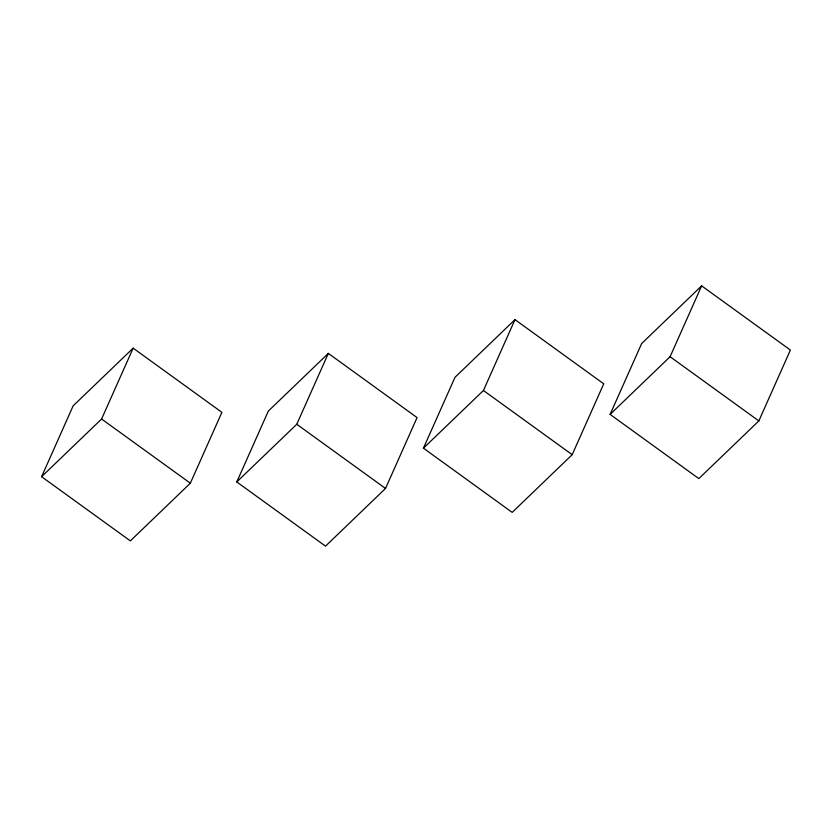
<?xml version="1.0" encoding="UTF-8"?>
<svg xmlns="http://www.w3.org/2000/svg" width="832" height="832" viewBox="0 0 832 832"><rect width="100%" height="100%" fill="white"/><g stroke="black" fill="none" stroke-linecap="round" stroke-linejoin="round"><path stroke-width="1.25" d="M41.6 476.705L73.154 405.839L133.151 348.15L221.894 412.339L190.341 483.205L130.354 540.894L41.6 476.705L101.598 419.016L133.151 348.15M236.777 481.946L268.33 411.081L328.328 353.392L417.071 417.591L385.518 488.457L325.53 546.146L236.777 481.946L296.774 424.258L328.328 353.392M423.436 448.178L454.99 377.312L514.987 319.623L603.741 383.822L572.187 454.688L512.19 512.377L423.436 448.178L483.434 390.489L514.987 319.623M610.106 414.409L641.659 343.543L701.646 285.854L790.4 350.054L758.846 420.919L698.849 478.608L610.106 414.409L670.093 356.72L701.646 285.854M670.093 356.72L758.846 420.919M483.434 390.489L572.187 454.688M296.774 424.258L385.518 488.457M101.598 419.016L190.341 483.205"/></g></svg>
